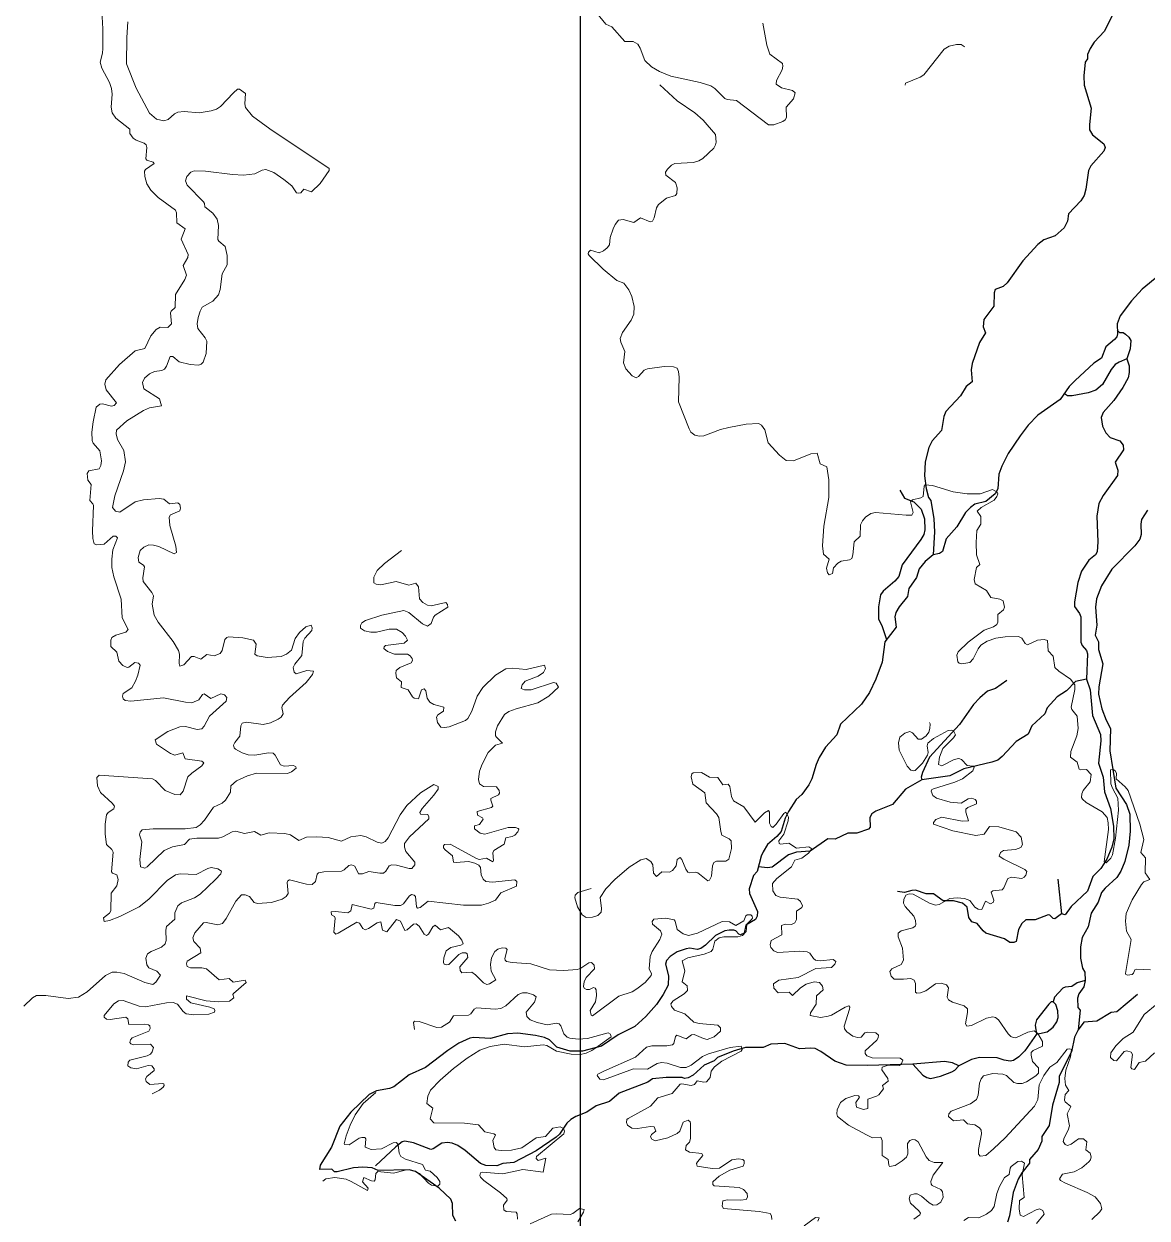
# Model space of a CAD drawing. Header units: feet. Extents: x -72 to 1107026, y -16 to 8357890.
# Drawn here: x 704602 to 734551, y 8241400 to 8273233 of the extents above; entities that cross this region are included whole.
import ezdxf

# ---------------------------------------------------------------- set-up
doc = ezdxf.new("R2010")
doc.units = ezdxf.units.FT
doc.header["$LTSCALE"] = 10
doc.header["$MEASUREMENT"] = 0
doc.layers.get('0').update_dxf_attribs({"linetype": 'CONTINUOUS'})
doc.layers.add('CURVAS_PERU_500_PSAD-18', color=23, linetype='CONTINUOUS', lineweight=5)
doc.layers.add('Hidrografia-IGN-QUEBRADAS', color=151, linetype='CONTINUOUS', lineweight=25)

msp = doc.modelspace()

# ---------------------------------------------------------------- linework, layer by layer
at = {"color": 1}
msp.add_lwpolyline([(842429, 8122447), (719447, 8122447), (719447, 8280092), (842429, 8280092)], close=True, dxfattribs=at)
msp.add_lwpolyline([(842429, 8122447), (719447, 8122447), (719447, 8280092), (842429, 8280092)], close=True, dxfattribs=at)
at = {"layer": 'CURVAS_PERU_500_PSAD-18'}
for points in [[(704602, 8247050), (704833, 8247272), (704941, 8247331), (705190, 8247337), (705784, 8247255), (706055, 8247293), (706290, 8247433), (706777, 8247863), (706953, 8247955), (707077, 8247959), (707272, 8247917), (707823, 8247680), (708041, 8247628), (708120, 8247686), (708249, 8247880), (708143, 8247983), (707937, 8248073), (707882, 8248154), (707851, 8248326), (707894, 8248440), (707998, 8248508), (708273, 8248626), (708365, 8248709), (708393, 8248804), (708383, 8249079), (708401, 8249177), (708628, 8249366), (708626, 8249539), (708708, 8249720), (708803, 8249800), (709152, 8249936), (709298, 8250032), (709714, 8250427), (709849, 8250575), (709869, 8250646), (709770, 8250713), (709599, 8250746), (709503, 8250722), (709194, 8250561), (708770, 8250573), (708648, 8250552), (708421, 8250398), (707931, 8249899), (707675, 8249699), (707163, 8249438), (706882, 8249334), (706739, 8249306), (706729, 8249402), (706883, 8249528), (706922, 8249592), (706929, 8250064), (707082, 8250259), (707114, 8250430), (707082, 8250548), (706967, 8250597), (706937, 8250634), (706982, 8251155), (706951, 8251222), (706807, 8251360), (706768, 8251630), (706771, 8251905), (706807, 8252153), (706850, 8252212), (706997, 8252306), (707014, 8252377), (706956, 8252456), (706643, 8252742), (706564, 8252924), (706551, 8253145), (706605, 8253206), (708027, 8253112), (708114, 8253066), (708371, 8252796), (708623, 8252687), (708770, 8252686), (708848, 8252781), (708976, 8253158), (709081, 8253264), (709343, 8253456), (709400, 8253535), (709343, 8253576), (708899, 8253641), (708840, 8253799), (708628, 8253740), (708512, 8253784), (708141, 8254037), (708102, 8254150), (708436, 8254367), (708760, 8254496), (708909, 8254500), (709223, 8254420), (709344, 8254441), (709410, 8254515), (709552, 8254778), (709999, 8255178), (710016, 8255273), (709952, 8255345), (709857, 8255373), (709588, 8255250), (709409, 8255379), (709366, 8255357), (709263, 8255217), (709084, 8255134), (708910, 8255149), (708323, 8255271), (707455, 8255181), (707305, 8255194), (707251, 8255243), (707233, 8255316), (707248, 8255387), (707477, 8255538), (707577, 8255710), (707643, 8255872), (707704, 8256140), (707654, 8256190), (707556, 8256206), (707400, 8256087), (707352, 8256079), (707239, 8256131), (707136, 8256244), (707083, 8256488), (706920, 8256634), (706919, 8256808), (706951, 8256875), (707058, 8256937), (707320, 8257018), (707379, 8257093), (707224, 8257403), (707196, 8257901), (706999, 8258494), (706948, 8258738), (706943, 8258963), (706971, 8259211), (707101, 8259534), (707053, 8259581), (706979, 8259581), (706746, 8259360), (706548, 8259344), (706480, 8259373), (706442, 8259517), (706434, 8259716), (706454, 8260391), (706443, 8260439), (706361, 8260532), (706398, 8260954), (706310, 8261072), (706286, 8261245), (706338, 8261323), (706607, 8261373), (706655, 8261459), (706670, 8261583), (706631, 8261854), (706449, 8262057), (706420, 8262126), (706417, 8262351), (706446, 8262624), (706531, 8263015), (706623, 8263093), (706696, 8263108), (706935, 8263039), (707007, 8263059), (707073, 8263128), (706797, 8263479), (706763, 8263625), (706783, 8263747), (707148, 8264157), (707566, 8264515), (707827, 8264579), (707986, 8264916), (708132, 8265086), (708238, 8265151), (708436, 8265139), (708536, 8265234), (708507, 8265531), (708525, 8265577), (708638, 8265673), (708644, 8266020), (708895, 8266422), (708942, 8266537), (708851, 8266791), (708971, 8267008), (708980, 8267082), (708799, 8267490), (708900, 8267767), (708683, 8267926), (708674, 8268198), (708641, 8268264), (708180, 8268603), (707991, 8268802), (707884, 8268971), (707825, 8269161), (707819, 8269311), (707846, 8269352), (708076, 8269513), (708047, 8269546), (707881, 8269599), (707852, 8269638), (707878, 8269935), (707862, 8270008), (707806, 8270055), (707594, 8270130), (707514, 8270190), (707423, 8270308), (707426, 8270429), (707054, 8270723), (706953, 8270864), (706929, 8271011), (706954, 8271360), (706942, 8271509), (706882, 8271674), (706684, 8272049), (706632, 8272216), (706698, 8272455), (706708, 8272580), (706707, 8273105), (706678, 8273579)], [(724300, 8273255), (724407, 8272665), (724489, 8272429), (724827, 8272180), (724841, 8272107), (724823, 8272009), (724671, 8271723), (724660, 8271626), (724800, 8271526), (725091, 8271455), (725169, 8271398), (725123, 8271232), (724927, 8271009), (724937, 8270736), (724902, 8270671), (724840, 8270630), (724602, 8270541), (724454, 8270538), (723602, 8271192), (723356, 8271215), (723288, 8271247), (723023, 8271512), (722920, 8271581), (722635, 8271673), (721854, 8271843), (721551, 8271962), (721334, 8272085), (721157, 8272258), (721038, 8272587), (720975, 8272694), (720844, 8272764), (720622, 8272766), (720275, 8273157), (720116, 8273226), (719751, 8273669)], [(707375, 8273291), (707345, 8272867), (707341, 8272168), (707596, 8271517), (707949, 8270857), (708138, 8270695), (708331, 8270651), (708451, 8270680), (708616, 8270833), (708703, 8270880), (708877, 8270894), (709276, 8270866), (709597, 8270911), (709738, 8270963), (709842, 8271032), (710188, 8271392), (710302, 8271489), (710350, 8271491), (710511, 8271377), (710496, 8271105), (710512, 8271007), (710700, 8270775), (711162, 8270434), (712739, 8269374), (712745, 8269326), (712502, 8268979), (712271, 8268752), (712063, 8268823), (711990, 8268729), (711916, 8268721), (711867, 8268728), (711748, 8268917), (711533, 8269088), (711263, 8269269), (711055, 8269352), (710959, 8269330), (710756, 8269232), (710459, 8269199), (710160, 8269216), (709441, 8269310), (709141, 8269317), (709050, 8269278), (708948, 8269169), (708913, 8269052), (708955, 8268936), (709391, 8268489), (709421, 8268449), (709423, 8268354), (709644, 8268191), (709754, 8268025), (709794, 8267856), (709777, 8267483), (709797, 8267438), (709970, 8267300), (710022, 8267056), (710024, 8266806), (709890, 8266570), (709839, 8266149), (709792, 8266007), (709644, 8265839), (709360, 8265686), (709299, 8265578), (709253, 8265409), (709221, 8265237), (709236, 8265114), (709440, 8264864), (709478, 8264772), (709465, 8264449), (709381, 8264215), (709327, 8264163), (709257, 8264138), (709033, 8264151), (708743, 8264225), (708570, 8264368), (708502, 8264364), (708406, 8264108), (708350, 8264026), (708282, 8263995), (708084, 8263967), (707949, 8263907), (707820, 8263789), (707767, 8263677), (707801, 8263509), (708217, 8263237), (708275, 8263048), (707954, 8262996), (707794, 8262925), (707348, 8262650), (707070, 8262401), (707060, 8262303), (707095, 8262157), (707271, 8261857), (707308, 8261560), (707262, 8261315), (707025, 8260657), (706962, 8260340), (707041, 8260246), (707158, 8260214), (707569, 8260492), (707788, 8260544), (708211, 8260585), (708334, 8260568), (708485, 8260441), (708706, 8260469), (708760, 8260419), (708780, 8260321), (708764, 8260250), (708512, 8260146), (708473, 8260086), (708494, 8259862), (708651, 8259309), (708670, 8259139), (708606, 8259109), (708202, 8259306), (708057, 8259342), (707932, 8259343), (707796, 8259284), (707705, 8259199), (707650, 8259009), (707667, 8258887), (707792, 8258806), (707818, 8258764), (707771, 8258469), (707785, 8258371), (708016, 8258078), (708060, 8257989), (708019, 8257769), (708073, 8257475), (708185, 8257281), (708582, 8256766), (708726, 8256532), (708749, 8256436), (708738, 8256186), (708756, 8256114), (708871, 8256146), (709068, 8256368), (709142, 8256369), (709323, 8256301), (709479, 8256424), (709674, 8256391), (709836, 8256451), (709891, 8256533), (709964, 8256824), (710014, 8256878), (710062, 8256891), (710436, 8256864), (710728, 8256802), (710791, 8256699), (710762, 8256428), (710821, 8256385), (711091, 8256340), (711463, 8256371), (711600, 8256431), (711734, 8256543), (711831, 8256850), (711951, 8257009), (712119, 8257159), (712258, 8257201), (712289, 8257134), (712277, 8257062), (712094, 8256857), (712049, 8256769), (712012, 8256398), (711825, 8256165), (711786, 8256074), (711809, 8255952), (711864, 8255906), (712148, 8255995), (712320, 8255979), (712293, 8255889), (712132, 8255681), (711686, 8255280), (711501, 8255077), (711477, 8255009), (711516, 8254840), (711461, 8254757), (711382, 8254696), (711177, 8254604), (710982, 8254560), (710538, 8254618), (710418, 8254590), (710390, 8254522), (710362, 8254249), (710223, 8254074), (710195, 8254005), (710208, 8253932), (710242, 8253897), (710418, 8253802), (710584, 8253748), (710758, 8253742), (711128, 8253806), (711251, 8253789), (711305, 8253738), (711448, 8253478), (711543, 8253451), (711792, 8253467), (711857, 8253433), (711859, 8253390), (711741, 8253297), (711627, 8253249), (710804, 8253258), (710563, 8253191), (710268, 8253057), (710118, 8252926), (710110, 8252755), (709978, 8252544), (709886, 8252459), (709660, 8252357), (709422, 8252006), (709301, 8251880), (709197, 8251812), (708900, 8251776), (708050, 8251775), (707753, 8251747), (707705, 8251690), (707685, 8251619), (707745, 8251430), (707698, 8250957), (707708, 8250760), (707825, 8250729), (707891, 8250763), (708342, 8251195), (708566, 8251300), (708884, 8251358), (709019, 8251504), (709216, 8251529), (709790, 8251530), (709909, 8251566), (710152, 8251695), (710249, 8251717), (710487, 8251648), (710755, 8251706), (710923, 8251607), (711139, 8251668), (711563, 8251650), (711708, 8251615), (711934, 8251463), (712137, 8251552), (712412, 8251566), (712711, 8251542), (713070, 8251444), (713315, 8251564), (713587, 8251600), (713731, 8251563), (714021, 8251417), (714143, 8251395), (714232, 8251440), (714315, 8251532), (714639, 8252152), (714815, 8252394), (715180, 8252735), (715535, 8252962), (715645, 8252905), (715650, 8252838), (715534, 8252675), (715217, 8252321), (715159, 8252213), (715174, 8252168), (715370, 8252160), (715401, 8252093), (715396, 8252044), (714884, 8251567), (714753, 8251387), (714749, 8251288), (714786, 8251169), (715029, 8250886), (715024, 8250813), (714945, 8250718), (714871, 8250718), (714533, 8250809), (714409, 8250820), (714342, 8250792), (714249, 8250644), (714191, 8250598), (714092, 8250591), (713796, 8250638), (713633, 8250580), (713527, 8250579), (713426, 8250779), (713340, 8250820), (713269, 8250800), (713142, 8250681), (713075, 8250648), (712601, 8250627), (712455, 8250599), (712420, 8250565), (712379, 8250371), (712287, 8250289), (712139, 8250301), (711680, 8250420), (711639, 8250394), (711621, 8250348), (711651, 8250051), (711596, 8249969), (711492, 8249902), (711205, 8249815), (710833, 8249784), (710738, 8249813), (710619, 8249970), (710503, 8250014), (710404, 8250014), (710257, 8249846), (709998, 8249389), (709895, 8249249), (709777, 8249216), (709459, 8249282), (709388, 8249271), (709163, 8249003), (709107, 8248867), (709129, 8248771), (709305, 8248595), (709316, 8248475), (708958, 8248251), (708939, 8248181), (708959, 8248109), (709048, 8248071), (709347, 8248070), (709469, 8248042), (709808, 8247752), (710079, 8247783), (710184, 8247685), (710502, 8247742), (710526, 8247679), (710187, 8247384), (710171, 8247364), (710203, 8247273), (710088, 8247182), (709789, 8247166), (709465, 8247187), (708934, 8247325), (708935, 8247232), (709049, 8247138), (709562, 8247026), (709677, 8246982), (709695, 8246935), (709680, 8246891), (709530, 8246840), (709131, 8246822), (708933, 8246848), (708851, 8246903), (708696, 8247099), (708583, 8247145), (708408, 8247137), (707844, 8247028), (707672, 8247050), (707249, 8247201), (707126, 8247188), (707000, 8247108), (706746, 8246801), (706747, 8246754), (706804, 8246706), (706902, 8246697), (707322, 8246755), (707376, 8246712), (707402, 8246559), (707827, 8246569), (707926, 8246554), (707962, 8246524), (707966, 8246450), (707931, 8246386), (707491, 8246209), (707443, 8246153), (707426, 8246081), (707457, 8246043), (707526, 8246017), (707974, 8246039), (708056, 8245951), (708024, 8245831), (707979, 8245771), (707890, 8245727), (707430, 8245614), (707382, 8245559), (707375, 8245461), (707455, 8245405), (707602, 8245381), (707915, 8245465), (708012, 8245459), (708073, 8245381), (708073, 8245332), (707878, 8245178), (707849, 8245110), (707862, 8245038), (707961, 8244965), (708308, 8244990), (708331, 8244983), (708339, 8244934), (708319, 8244890), (708222, 8244810), (708022, 8244709)], [(729679, 8272625), (729674, 8272633), (729590, 8272683), (729465, 8272687), (729272, 8272635), (729143, 8272561), (728599, 8271879), (728495, 8271810), (728104, 8271649), (728103, 8271596)], [(721559, 8271609), (722019, 8271186), (722495, 8270866), (722716, 8270663), (723045, 8270282), (723056, 8270083), (723044, 8270009), (722995, 8269923), (722705, 8269648), (722601, 8269578), (722456, 8269542), (721959, 8269509), (721869, 8269466), (721761, 8269363), (721711, 8269277), (721720, 8269204), (721973, 8269005), (722018, 8268863), (722014, 8268714), (721972, 8268654), (721734, 8268584), (721519, 8268414), (721468, 8268329), (721409, 8268061), (721366, 8267972), (721296, 8267959), (721043, 8268064), (720866, 8267939), (720577, 8268017), (720457, 8268003), (720363, 8267887), (720312, 8267773), (720230, 8267537), (720214, 8267339), (720155, 8267259), (720058, 8267180), (719944, 8267130), (719707, 8267200), (719656, 8267151), (719649, 8267102), (719671, 8267058), (720047, 8266692), (720412, 8266389), (720598, 8266323), (720733, 8266144), (720815, 8265962), (720877, 8265695), (720866, 8265496), (720793, 8265338), (720565, 8265009), (720503, 8264847), (720519, 8264749), (720624, 8264496), (720589, 8264199), (720650, 8264038), (720818, 8263853), (720927, 8263800), (720991, 8263836), (721138, 8264005), (721231, 8264041), (721676, 8264097), (721926, 8264087), (722019, 8264058), (722059, 8263967), (722077, 8263818), (722059, 8263158), (722339, 8262436), (722389, 8262350), (722488, 8262274), (722608, 8262244), (722733, 8262249), (723176, 8262418), (723394, 8262472), (723860, 8262561), (724185, 8262581), (724271, 8262534), (724361, 8262415), (724447, 8262069), (724748, 8261735), (724923, 8261595), (725120, 8261585), (725584, 8261768), (725755, 8261788), (725832, 8261504), (726011, 8261423), (726068, 8261079), (726068, 8260604), (725932, 8259842), (725896, 8259319), (725925, 8259097), (726069, 8258963), (726002, 8258726), (726029, 8258604), (726072, 8258545), (726160, 8258584), (726188, 8258730), (726302, 8258861), (726390, 8258908), (726611, 8258945), (726673, 8258985), (726707, 8259078), (726742, 8259425), (726903, 8259579), (726912, 8259876), (726962, 8259990), (727040, 8260087), (727185, 8260183), (727306, 8260211), (728127, 8260136), (728275, 8260141), (728309, 8260204), (728245, 8260494), (728296, 8260546), (728514, 8260598), (728576, 8260639), (728605, 8260909), (728634, 8260948), (728832, 8260930), (729379, 8260755), (729751, 8260704), (730100, 8260702), (730425, 8260823), (730554, 8260753), (730570, 8260706), (730547, 8260635), (730471, 8260537), (730124, 8260340), (730016, 8260241), (730114, 8260098), (730115, 8259899), (730014, 8259729), (729989, 8259405), (730001, 8259081), (730089, 8258823), (729997, 8258743), (729935, 8258424), (729965, 8258305), (730265, 8258130), (730383, 8257941), (730626, 8257897), (730716, 8257857), (730745, 8257688), (730720, 8257618), (730572, 8257486), (730574, 8257287), (730541, 8257222), (730458, 8257165), (730202, 8257071), (729782, 8256756), (729513, 8256495), (729480, 8256403), (729507, 8256231), (729539, 8256194), (729609, 8256171), (729610, 8256171)], [(714667, 8259192), (714220, 8258850), (714021, 8258660), (713933, 8258482), (713929, 8258335), (713993, 8258297), (714116, 8258281), (714530, 8258369), (714864, 8258269), (715049, 8258323), (715126, 8258229), (715154, 8257906), (715235, 8257813), (715364, 8257738), (715462, 8257718), (715849, 8257806), (715900, 8257753), (715908, 8257681), (715568, 8257475), (715523, 8257416), (715463, 8257252), (715364, 8257178), (715233, 8257242), (714869, 8257546), (714729, 8257592), (714142, 8257468), (713713, 8257332), (713610, 8257267), (713579, 8257199), (713578, 8257125), (713681, 8257057), (713851, 8257018), (714001, 8257022), (714343, 8257096), (714541, 8257098), (714689, 8257008), (714773, 8256915), (714831, 8256807), (714741, 8256725), (714247, 8256662), (714211, 8256629), (714200, 8256580), (714297, 8256505), (714484, 8256435), (714832, 8256429), (714897, 8256392), (714957, 8256313), (714965, 8256264), (714926, 8256202), (714627, 8256077), (714532, 8255999), (714518, 8255926), (714540, 8255803), (714669, 8255693), (714662, 8255545), (714847, 8255479), (714967, 8255291), (715008, 8255263), (715128, 8255245), (715207, 8255477), (715275, 8255507), (715316, 8255452), (715351, 8255255), (715424, 8255155), (715531, 8255092), (715795, 8255015), (715786, 8254911), (715639, 8254817), (715600, 8254757), (715633, 8254611), (715719, 8254490), (715816, 8254473), (715939, 8254494), (716381, 8254667), (716439, 8254713), (716545, 8254910), (716691, 8255309), (716838, 8255540), (717173, 8255875), (717451, 8256042), (717624, 8256058), (717996, 8256024), (718480, 8256142), (718514, 8256053), (718456, 8255945), (718315, 8255844), (717966, 8255710), (717886, 8255615), (717862, 8255521), (717951, 8255482), (718126, 8255484), (718720, 8255674), (718791, 8255657), (718853, 8255552), (718600, 8255314), (718302, 8255131), (717724, 8254974), (717536, 8254907), (717416, 8254820), (717232, 8254523), (717175, 8254358), (717176, 8254259), (717201, 8254216), (717361, 8254064), (717173, 8254008), (716981, 8253813), (716819, 8253503), (716754, 8253314), (716724, 8253092), (716754, 8252972), (716856, 8252904), (717203, 8252900), (717273, 8252801), (717280, 8252727), (717256, 8252684), (717055, 8252589), (717048, 8252541), (717107, 8252379), (717074, 8252342), (716691, 8252234), (716694, 8252141), (716826, 8252072), (716850, 8252031), (716751, 8251888), (716619, 8251852), (716613, 8251779), (716769, 8251657), (716890, 8251633), (717513, 8251811), (717712, 8251809), (717783, 8251786), (717798, 8251766), (717771, 8251698), (717688, 8251604), (717623, 8251568), (717452, 8251534), (717410, 8251371), (717134, 8251203), (717105, 8251135), (717124, 8250936), (717105, 8250894), (716934, 8250994), (716739, 8250962), (716667, 8250982), (715967, 8251367), (715820, 8251362), (715791, 8251322), (715787, 8251273), (715837, 8251217), (716028, 8251057), (716059, 8250889), (716132, 8250876), (716454, 8250908), (716622, 8250863), (716732, 8250804), (716779, 8250747), (716793, 8250549), (716850, 8250438), (716920, 8250369), (717094, 8250355), (717690, 8250413), (717744, 8250369), (717734, 8250250), (717323, 8250071), (717178, 8249874), (716994, 8249794), (716801, 8249742), (716327, 8249743), (715383, 8249848), (715168, 8249683), (715098, 8249662), (715070, 8249701), (715041, 8249974), (715007, 8250008), (714934, 8250023), (714873, 8249982), (714726, 8249780), (714641, 8249732), (714491, 8249731), (713999, 8249811), (713962, 8249782), (713932, 8249662), (713863, 8249638), (713356, 8249757), (713317, 8249594), (713236, 8249538), (712914, 8249573), (712795, 8249560), (712801, 8249488), (712888, 8249439), (712906, 8249395), (712868, 8249023), (712917, 8248970), (712986, 8248998), (713479, 8249290), (713547, 8249266), (713638, 8249117), (713701, 8249085), (713794, 8249121), (714023, 8249272), (714118, 8249295), (714164, 8249078), (714276, 8249035), (714535, 8249363), (714647, 8249319), (714756, 8249070), (714825, 8249087), (714994, 8249235), (715065, 8249248), (715138, 8249181), (715274, 8248971), (715334, 8248929), (715394, 8248969), (715509, 8249161), (715564, 8249211), (715710, 8249083), (715922, 8249147), (716190, 8248926), (716281, 8248807), (716312, 8248714), (716254, 8248672), (715986, 8248611), (715864, 8248525), (715796, 8248339), (715792, 8248215), (715812, 8248171), (715883, 8248149), (715931, 8248161), (716195, 8248425), (716286, 8248467), (716385, 8248472), (716424, 8248443), (716436, 8248346), (716230, 8248098), (716235, 8247999), (716275, 8247938), (716544, 8247959), (716646, 8247888), (716854, 8247672), (716942, 8247628), (717014, 8247646), (717183, 8247754), (717058, 8247986), (717047, 8248161), (717068, 8248334), (717159, 8248510), (717239, 8248568), (717357, 8248608), (717456, 8248599), (717485, 8248562), (717426, 8248320), (717432, 8248271), (717473, 8248243), (717618, 8248210), (718117, 8248181), (718615, 8248019), (718989, 8247996), (719362, 8248031), (719456, 8248065), (719666, 8248200), (719738, 8248216), (719803, 8248143), (719814, 8248046), (719593, 8247810), (719542, 8247696), (719521, 8247574), (719540, 8247529), (719607, 8247496), (719680, 8247496), (719792, 8247551), (719834, 8247529), (719857, 8247484), (719870, 8247335), (719841, 8247163), (719701, 8246932), (719726, 8246811), (719766, 8246790), (720465, 8247313), (720819, 8247434), (720948, 8247510), (721163, 8247681), (721331, 8247866), (721336, 8247913), (721274, 8248047), (721300, 8248370), (721357, 8248508), (721559, 8248824), (721608, 8248965), (721573, 8249055), (721364, 8249231), (721355, 8249304), (721395, 8249364), (721718, 8249392), (721938, 8249351), (721967, 8249312), (722024, 8249097), (722184, 8248978), (722325, 8248931), (722566, 8248993), (723219, 8249306), (723417, 8249297), (723585, 8249199), (723802, 8249321), (723848, 8249455), (723884, 8249487), (723983, 8249483), (724017, 8249448), (724028, 8249399), (724006, 8249356), (723878, 8249238), (723877, 8249220)], [(729610, 8256171), (729828, 8256212), (729910, 8256304), (730042, 8256574), (730117, 8256673), (730284, 8256782), (730521, 8256860), (730769, 8256895), (731118, 8256905), (731207, 8256863), (731302, 8256716), (731364, 8256680), (731631, 8256809), (731805, 8256826), (731896, 8256792), (731914, 8256522), (732045, 8256375), (732089, 8256080), (732195, 8255975), (732508, 8255770), (732625, 8255611), (732622, 8255486), (732523, 8255023), (732545, 8254953), (732681, 8254776), (732712, 8254454), (732674, 8254258), (732519, 8253836), (732504, 8253688), (732681, 8253554), (732738, 8253365), (732782, 8253345), (732931, 8253354), (733061, 8253223), (733036, 8253025), (732841, 8252801), (732807, 8252707), (732804, 8252608), (732826, 8252563), (732921, 8252482), (733354, 8252233), (733481, 8252082), (733514, 8251936), (733517, 8251761), (733401, 8250895), (733463, 8250868), (733581, 8250997), (733624, 8251087), (733710, 8251528), (733791, 8252274), (733773, 8252597), (733624, 8252856), (733584, 8252974), (733572, 8253347), (733638, 8253370), (733697, 8253324), (733731, 8253258), (733728, 8253112), (733969, 8252896), (734045, 8252797), (734359, 8251901), (734459, 8251488), (734385, 8251148), (734511, 8251003), (734501, 8250605), (734623, 8250428), (734460, 8250366), (734397, 8250289), (734150, 8249884), (733996, 8249516), (733974, 8249317), (734000, 8249044), (734121, 8248829), (733977, 8247918), (733983, 8247893), (734028, 8247877), (734151, 8247897), (734187, 8247928), (734221, 8248022), (734268, 8248036), (734645, 8248022)], [(728058, 8247771), (727810, 8247765), (727723, 8247853), (727689, 8247971), (727747, 8248046), (727995, 8248164), (728052, 8248272), (728031, 8248595), (727912, 8248897), (727914, 8248995), (727992, 8249054), (728305, 8249141), (728366, 8249184), (728383, 8249230), (728373, 8249329), (728328, 8249445), (728099, 8249710), (728053, 8249797), (728060, 8249896), (728120, 8250005), (728210, 8250044), (728309, 8250038), (728745, 8249795), (728910, 8249740), (729007, 8249761), (729287, 8249923), (729486, 8249937), (729684, 8249915), (729826, 8249869), (729958, 8249688), (730044, 8249638), (730140, 8249622), (730243, 8249844), (730372, 8249779), (730459, 8249825), (730462, 8249873), (730390, 8250085), (730438, 8250127), (730684, 8250148), (730731, 8250206), (730839, 8250456), (730933, 8250485), (731206, 8250454), (731272, 8250486), (731320, 8250544), (731343, 8250638), (731289, 8250688), (730729, 8250965), (730608, 8251052), (730640, 8251142), (730717, 8251203), (731040, 8251223), (731180, 8251275), (731230, 8251357), (731188, 8251551), (731055, 8251695), (730600, 8251829), (730352, 8251835), (730204, 8251636), (729985, 8251600), (729373, 8251723), (728853, 8251900), (728853, 8251946), (728917, 8252023), (729078, 8252085), (729616, 8251978), (729786, 8251988), (729718, 8252224), (729718, 8252298), (729774, 8252347), (730002, 8252446), (729997, 8252516), (729969, 8252558), (729880, 8252595), (729781, 8252580), (729595, 8252458), (729298, 8252486), (728939, 8252594), (728836, 8252663), (728790, 8252777), (728809, 8252821), (728853, 8252844), (729427, 8253018), (729632, 8253109), (729906, 8253324), (729936, 8253418), (729901, 8253450), (729752, 8253465), (729597, 8253625), (729526, 8253648), (729404, 8253627), (729074, 8253452), (728987, 8253492), (729012, 8253687), (729108, 8253917), (729387, 8254202), (729441, 8254285), (729384, 8254392), (729337, 8254408), (729249, 8254400), (728854, 8254185), (728702, 8254057), (728684, 8253986), (728709, 8253813), (728697, 8253739), (728561, 8253530), (728370, 8253333), (728322, 8253319), (728250, 8253337), (728153, 8253449), (727943, 8253874), (727921, 8254072), (727955, 8254217), (728087, 8254329), (728228, 8254367), (728294, 8254332), (728443, 8254165), (728539, 8254167), (728658, 8254257), (728733, 8254357), (728761, 8254452), (728762, 8254577), (728745, 8254611)], [(724952, 8252158), (724919, 8252221), (724862, 8252183), (724657, 8251899), (724568, 8251812), (724526, 8251836), (724480, 8251924), (724480, 8252223), (724455, 8252262), (724350, 8252199), (724103, 8251950), (723799, 8252364), (723519, 8252523), (723470, 8252637), (723426, 8252908), (723384, 8252969), (723242, 8252946), (723102, 8253146), (722880, 8253149), (722667, 8253277), (722445, 8253271), (722409, 8253238), (722394, 8253164), (722437, 8252971), (722755, 8252736), (722790, 8252469), (723066, 8252180), (723132, 8252075), (723181, 8251705), (723214, 8251611), (723409, 8251506), (723461, 8251453), (723471, 8251255), (723397, 8250967), (723314, 8250914), (723065, 8250916), (723000, 8250882), (722966, 8250789), (722938, 8250516), (722881, 8250406), (722838, 8250386), (722570, 8250607), (722497, 8250620), (722348, 8250601), (722303, 8250618), (722247, 8250701), (722149, 8250957), (722100, 8251009), (722019, 8250958), (721993, 8250786), (721899, 8250669), (721813, 8250620), (721615, 8250631), (721468, 8250505), (721387, 8250596), (721371, 8250820), (721322, 8250905), (721198, 8250986), (721054, 8250950), (720737, 8250752), (720358, 8250426), (720115, 8250174), (719963, 8249947), (720005, 8249652), (719996, 8249554), (719908, 8249468), (719766, 8249421), (719592, 8249413), (719490, 8249483), (719363, 8249697), (719293, 8249935), (719301, 8250009), (719372, 8250077), (719730, 8250185)], [(728332, 8241369), (728492, 8241489), (728505, 8241535), (728464, 8241597), (728241, 8241796), (728204, 8241914), (728230, 8242008), (728346, 8242048), (728421, 8242045), (728532, 8241989), (728740, 8241809), (728847, 8241747), (728945, 8241754), (729048, 8241824), (729111, 8241956), (729097, 8242103), (729047, 8242158), (728822, 8242266), (728793, 8242306), (728784, 8242380), (728847, 8242542), (729101, 8242882), (728873, 8242881), (728736, 8242939), (728657, 8243035), (728447, 8243432), (728365, 8243488), (728292, 8243499), (728226, 8243465), (728165, 8243387), (728171, 8243114), (728132, 8243024), (728021, 8242923), (727829, 8242806), (727686, 8242773), (727660, 8242812), (727650, 8242961), (727489, 8243069), (727488, 8243467), (727453, 8243558), (727230, 8243543), (727072, 8243617), (726587, 8243876), (726298, 8244112), (726274, 8244183), (726282, 8244282), (726375, 8244485), (726517, 8244585), (726753, 8244666), (726851, 8244660), (726884, 8244627), (726788, 8244482), (726802, 8244361), (726989, 8244299), (727108, 8244322), (727105, 8244567), (727338, 8244646), (727400, 8244688), (727521, 8244846), (727491, 8244937), (727650, 8245053), (727633, 8245124), (727477, 8245350), (727485, 8245419), (727646, 8245481), (727945, 8245472), (728003, 8245518), (728041, 8245609), (727965, 8245664), (727216, 8245674), (727078, 8245726), (727036, 8245787), (727029, 8245860), (727347, 8246140), (727383, 8246204), (727389, 8246279), (727318, 8246342), (727094, 8246355), (727023, 8246335), (726923, 8246224), (726825, 8246215), (726705, 8246249), (726542, 8246365), (726484, 8246445), (726474, 8246519), (726615, 8246971), (726622, 8247020), (726596, 8247058), (726503, 8247026), (726138, 8246808), (726043, 8246779), (725845, 8246747), (725568, 8246804), (725575, 8246874), (725727, 8247103), (725732, 8247325), (725917, 8247489), (725899, 8247584), (725817, 8247677), (725673, 8247701), (725460, 8247633), (725313, 8247537), (725096, 8247331), (725009, 8247426), (724713, 8247402), (724595, 8247526), (724589, 8247647), (724731, 8247743), (725250, 8247811), (725715, 8248052), (726136, 8248080), (726223, 8248168), (726253, 8248236), (726182, 8248297), (725834, 8248261), (725711, 8248274), (725653, 8248320), (725554, 8248464), (725489, 8248500), (725290, 8248512), (724692, 8248483), (724601, 8248523), (724516, 8248613), (724496, 8248685), (724523, 8248804), (724808, 8248953), (724806, 8249198), (724896, 8249232), (725070, 8249229), (725159, 8249272), (725201, 8249360), (725201, 8249583), (725344, 8249680), (725361, 8249724), (725311, 8249837), (725235, 8249901), (724765, 8249957), (724649, 8250000), (724570, 8250124), (724563, 8250322), (724675, 8250455), (725067, 8250763), (725155, 8250942), (725343, 8250991), (725521, 8251129), (725611, 8251243), (725529, 8251292), (725206, 8251264), (725000, 8251397), (724778, 8251365), (724737, 8251388), (724727, 8251460), (724865, 8251636), (724984, 8251991), (724988, 8252090), (724952, 8252158)], [(723877, 8249220), (723863, 8249041), (723759, 8248935), (723640, 8248901), (723265, 8248896), (723143, 8248874), (723025, 8248785), (722973, 8248567), (722928, 8248509), (722742, 8248437), (722304, 8248337), (722153, 8248254), (722224, 8247992), (722156, 8247702), (722285, 8247593), (722293, 8247471), (722208, 8247382), (721914, 8247192), (721853, 8247114), (721871, 8247042), (721948, 8246945), (722229, 8246845), (722464, 8246624), (722609, 8246587), (723106, 8246544), (723173, 8246475), (723177, 8246379), (723005, 8246234), (722820, 8246164), (722723, 8246183), (722473, 8246295), (722401, 8246282), (722264, 8246175), (722014, 8246277), (721979, 8246244), (721933, 8246050), (721896, 8246019), (721749, 8245993), (721349, 8245993), (721204, 8245956), (720911, 8245687), (720062, 8245321), (719907, 8245240), (719883, 8245201), (719956, 8245102), (720054, 8245089), (720853, 8245375), (721226, 8245367), (721487, 8245518), (721607, 8245551), (721755, 8245531), (722112, 8245416), (722261, 8245417), (722396, 8245479), (722695, 8245706), (722854, 8245778), (723430, 8245944), (723725, 8245985), (723752, 8245892), (723724, 8245852), (723214, 8245587), (723016, 8245436), (722927, 8245317), (722900, 8245145), (722801, 8245035), (722729, 8245022), (722558, 8245060), (722485, 8244964), (722390, 8244938), (722145, 8244978), (722097, 8244966), (721884, 8244724), (721505, 8244605), (721306, 8244383), (720715, 8244059), (720680, 8244024), (720672, 8243950), (720695, 8243879), (720815, 8243793), (720964, 8243791), (721310, 8243843), (721408, 8243832), (721451, 8243718), (721332, 8243632), (721308, 8243564), (721342, 8243500), (721431, 8243458), (721771, 8243541), (722022, 8243652), (722093, 8243720), (722182, 8243953), (722313, 8244014), (722368, 8243967), (722375, 8243918), (722374, 8243518), (722353, 8243422), (722262, 8243338), (722246, 8243216), (722352, 8243159), (722674, 8243120), (722706, 8243065), (722560, 8242897), (722539, 8242852), (722558, 8242782), (722951, 8242718), (723150, 8242733), (723479, 8242954), (723652, 8242979), (723774, 8242964), (723806, 8242925), (723810, 8242851), (723779, 8242785), (723423, 8242676), (723141, 8242514), (722969, 8242371), (722972, 8242297), (723003, 8242259), (723674, 8242213), (723786, 8242159), (723890, 8242052), (723897, 8241954), (723856, 8241894), (723708, 8241877), (723358, 8241888), (723237, 8241862), (723218, 8241717), (723260, 8241657), (724206, 8241577), (724500, 8241525), (724535, 8241460), (724542, 8241361)], [(733073, 8241360), (733294, 8241563), (733341, 8241650), (733310, 8241793), (733169, 8241967), (732949, 8242085), (732374, 8242330), (732244, 8242404), (732216, 8242443), (732290, 8242569), (732606, 8242636), (732806, 8242736), (732996, 8242898), (733042, 8242957), (733055, 8243031), (733036, 8243129), (732916, 8243216), (732940, 8243433), (732850, 8243515), (732725, 8243517), (732525, 8243368), (732432, 8243331), (732366, 8243364), (732313, 8243446), (732336, 8243543), (732444, 8243740), (732479, 8243859), (732420, 8244177), (732519, 8244374), (732369, 8244498), (732351, 8244544), (732365, 8244693), (732463, 8244798), (732372, 8244946), (732359, 8245120), (732387, 8245343), (732508, 8245698), (732535, 8245890), (732490, 8245910), (732417, 8245900), (732144, 8245544), (731956, 8245424), (731793, 8245203), (731672, 8244956), (731637, 8244559), (731547, 8244382), (730763, 8243541), (730459, 8243245), (730250, 8243066), (730103, 8243052), (730053, 8243101), (730055, 8243225), (730132, 8243643), (730126, 8243742), (730085, 8243804), (729961, 8243888), (729764, 8243914), (729658, 8244015), (729388, 8243993), (729256, 8244104), (729260, 8244176), (729327, 8244249), (729839, 8244448), (730001, 8244563), (730047, 8244678), (730084, 8245000), (730130, 8245116), (730191, 8245195), (730433, 8245253), (730706, 8245239), (730797, 8245198), (730998, 8245012), (731093, 8244985), (731218, 8244989), (731335, 8245033), (731587, 8245193), (731657, 8245264), (731651, 8245408), (731495, 8245570), (731458, 8245740), (731463, 8245814), (731516, 8245866), (731762, 8245984), (731758, 8246105), (731640, 8246324), (731540, 8246394), (731372, 8246353), (731054, 8246209), (730980, 8246210), (730913, 8246243), (730842, 8246313), (730588, 8246684), (730511, 8246747), (730439, 8246767), (730269, 8246731), (729864, 8246536), (729742, 8246519), (729711, 8246581), (729765, 8246876), (729758, 8246975), (729669, 8247059), (729360, 8247158), (729252, 8247220), (729223, 8247287), (729252, 8247534), (729201, 8247617), (729059, 8247660), (728910, 8247648), (728647, 8247460), (728509, 8247403), (728410, 8247392), (728376, 8247426), (728373, 8247650), (728336, 8247741), (728251, 8247786), (728058, 8247771)], [(715016, 8246424), (714986, 8246615), (715015, 8246651), (715138, 8246639), (715613, 8246484), (715736, 8246490), (715946, 8246623), (716056, 8246790), (716454, 8246810), (716517, 8246849), (716607, 8246968), (716672, 8247003), (717169, 8246970), (717318, 8246987), (717448, 8247059), (717779, 8247363), (717895, 8247406), (718020, 8247402), (718188, 8247355), (718265, 8247299), (718214, 8247159), (717993, 8246891), (718012, 8246770), (718098, 8246682), (718284, 8246610), (718553, 8246556), (718799, 8246593), (718873, 8246582), (718919, 8246524), (719001, 8246316), (719088, 8246226), (719155, 8246195), (719379, 8246172), (719628, 8246189), (720183, 8246336), (720244, 8246302), (720257, 8246230), (719850, 8245940)], [(734818, 8247112), (734471, 8246826), (734181, 8246360), (733910, 8246185), (733715, 8245991), (733586, 8245808), (733577, 8245685), (733665, 8245603), (733738, 8245591), (733937, 8245843), (734009, 8245859), (734128, 8245826), (734161, 8245762), (734120, 8245415), (734145, 8245377), (734216, 8245364), (734342, 8245549), (734511, 8245584), (734750, 8245803)], [(719850, 8245940), (719749, 8245869), (719591, 8245796), (719444, 8245765), (719195, 8245772), (718803, 8245852), (718543, 8245999), (718447, 8246021), (717951, 8245963), (717408, 8246037), (717038, 8245974), (716756, 8245873), (716417, 8245661), (716058, 8245391), (715700, 8245079), (715440, 8244809), (715372, 8244649), (715349, 8244451), (715502, 8244331), (715435, 8244043), (715529, 8243942), (716353, 8243928), (716725, 8243882), (716888, 8243696), (717132, 8243649), (717174, 8243623), (717104, 8243471), (717141, 8243279), (717183, 8243219), (717332, 8243200), (717606, 8243213), (717875, 8243272), (718265, 8243539), (718508, 8243578), (718707, 8243799), (718902, 8243831), (718986, 8243784), (719017, 8243716), (718998, 8243648), (718270, 8243039), (718264, 8242992), (718311, 8242939), (718523, 8242999), (718451, 8242622), (717907, 8242695), (717371, 8242577), (716824, 8242621), (716780, 8242603), (716757, 8242532), (716775, 8242487), (716867, 8242402), (717309, 8242075), (717475, 8241923), (717490, 8241879), (717387, 8241741), (717397, 8241618), (717458, 8241579), (717730, 8241558), (717753, 8241516), (717761, 8241368)], [(713664, 8242483), (713868, 8242389), (713942, 8242381), (713970, 8242419), (713987, 8242593), (714037, 8242642), (714457, 8242596), (714771, 8242678), (714870, 8242683), (715016, 8242652), (715151, 8242587), (715388, 8242331), (715471, 8242275), (715642, 8242254), (715690, 8242306), (715692, 8242380), (715619, 8242481), (715433, 8242647), (715314, 8242678), (715232, 8242831), (714780, 8242969), (714650, 8243043), (714610, 8243133), (714579, 8243356), (714541, 8243418), (714444, 8243410), (714134, 8243249), (713861, 8243228), (713701, 8243287), (713722, 8243509), (713692, 8243546), (713617, 8243548), (713545, 8243527), (713275, 8243349), (713153, 8243358), (713142, 8243380), (713199, 8243597), (713305, 8243878), (713431, 8244150), (713645, 8244457), (713985, 8244750), (713989, 8244752)], [(731603, 8241255), (731803, 8241509), (731770, 8241600), (731684, 8241644), (731588, 8241621), (731257, 8241446), (731168, 8241478), (731135, 8241650), (731147, 8241873), (731270, 8241952), (731218, 8242549), (731281, 8242863), (731199, 8242915), (731100, 8242911), (730922, 8242778), (730896, 8242735), (730869, 8242564), (730747, 8242479), (730615, 8242238), (730540, 8242053), (730473, 8241710), (730403, 8241607), (730264, 8241502), (730060, 8241406), (729788, 8241414), (729665, 8241334)], [(712570, 8242382), (712650, 8242448), (712897, 8242479), (713193, 8242436), (713332, 8242380), (713765, 8242135), (713782, 8242202), (713628, 8242363), (713664, 8242483)], [(718105, 8241248), (718674, 8241505), (718797, 8241518), (719171, 8241495), (719241, 8241519), (719419, 8241654), (719538, 8241631), (719521, 8241560), (719376, 8241299)], [(725403, 8241193), (725707, 8241413), (725802, 8241403), (725771, 8241316)]]:
    msp.add_lwpolyline(points, dxfattribs=at)
at = {"layer": 'Hidrografia-IGN-QUEBRADAS'}
msp.add_line((732173, 8250432), (732268, 8249512), dxfattribs=at)
for points in [[(733939, 8274101), (733410, 8273037), (733143, 8272743), (733034, 8272577), (732962, 8272420), (732962, 8272297), (732903, 8272215), (732862, 8271844), (732871, 8271598), (733062, 8270984), (733013, 8270550), (733018, 8270409), (733095, 8270271), (733398, 8270033), (733430, 8269940), (733398, 8269844), (733052, 8269448), (732984, 8269321), (732917, 8268823), (732873, 8268659), (732779, 8268519), (732454, 8268171), (732431, 8267973), (732335, 8267800), (732096, 8267585), (731793, 8267478), (731638, 8267355), (731237, 8266916), (730821, 8266330), (730708, 8266234), (730497, 8266151), (730473, 8266065), (730465, 8265708), (730196, 8265355), (730176, 8265156), (730238, 8264996), (730080, 8264744), (729887, 8264179), (729856, 8264011), (729888, 8263691), (729730, 8263568), (729573, 8263316), (729180, 8262902), (729126, 8262768), (729067, 8262397), (728821, 8262119), (728726, 8261945), (728634, 8261559), (728613, 8261188), (728659, 8260845), (728723, 8260606), (728781, 8260525), (728862, 8260036), (728878, 8259691), (728847, 8259078)], [(734864, 8266526), (734422, 8266160), (734132, 8265849), (733834, 8265448), (733749, 8265241), (733757, 8264967), (733740, 8264894), (733679, 8264816), (733451, 8264622), (733335, 8264322), (733126, 8264186), (732629, 8263729), (732475, 8263565), (732233, 8263217), (731639, 8262804), (731380, 8262533), (731166, 8262256), (730849, 8261777), (730677, 8261444), (730597, 8261234), (730568, 8260836), (730499, 8260705), (730247, 8260502), (729957, 8260430), (729838, 8260340), (729712, 8260205), (729474, 8259823), (729194, 8259504), (729094, 8259173), (729015, 8259112), (728847, 8259078), (728636, 8258901), (728477, 8258709), (728401, 8258472), (728200, 8258186), (728163, 8257966), (727941, 8257696), (727854, 8257545), (727827, 8257423), (727855, 8257152), (727553, 8256760), (727482, 8256216), (727319, 8255770), (727148, 8255409), (726937, 8255100), (726378, 8254565), (726277, 8254285), (725977, 8253950), (725803, 8253676), (725724, 8253492), (725611, 8253109), (725535, 8252952), (725343, 8252689), (725196, 8252554), (724992, 8252240), (724904, 8252061), (724789, 8251705), (724676, 8251572), (724427, 8251358), (724315, 8251163), (724262, 8251050), (724155, 8250639), (724052, 8250534), (723942, 8250176), (723953, 8250053), (724159, 8249572), (724154, 8249448), (724111, 8249359), (723855, 8249208), (723803, 8248994), (723713, 8248955), (723665, 8248965), (723582, 8249057), (723534, 8249072), (723410, 8249078), (723288, 8249053), (723041, 8248935), (722773, 8248673), (722652, 8248585), (722555, 8248564), (722357, 8248592), (722258, 8248580), (722024, 8248494), (721833, 8248377), (721736, 8248263), (721708, 8248168), (721793, 8247856), (721776, 8247608), (721650, 8247364), (721466, 8247096), (721189, 8246775), (720888, 8246511), (720445, 8246282), (720000, 8245980), (719493, 8245846), (719169, 8245852), (718810, 8245955), (718618, 8246150), (718484, 8246215), (718240, 8246270), (717769, 8246330), (717495, 8246316), (717040, 8246184), (716591, 8246210), (716493, 8246197), (716198, 8246062), (715907, 8245868), (715312, 8245412), (714878, 8245221), (714462, 8244903), (714346, 8244856), (714002, 8244796), (713804, 8244693), (713322, 8244220), (713023, 8243852), (712807, 8243294), (712500, 8242808), (712481, 8242696)], [(733754, 8265069), (733812, 8265010), (733910, 8265008), (733971, 8264966), (734065, 8264878), (734113, 8264797), (734102, 8264572), (734011, 8264307)], [(734011, 8264307), (733801, 8264220), (733700, 8264153), (733595, 8264017), (733361, 8263624), (733184, 8263470), (732977, 8263396), (732552, 8263315), (732428, 8263320), (732344, 8263375)], [(734011, 8264307), (734075, 8264119), (734076, 8263943), (734043, 8263799), (733901, 8263540), (733660, 8263191), (733381, 8262871), (733329, 8262740), (733363, 8262514), (733450, 8262336), (733569, 8262210), (733823, 8262122), (733912, 8262001), (733922, 8261876), (733697, 8261550), (733766, 8261341), (733757, 8261193), (733375, 8260661), (733264, 8260445), (733213, 8260111), (733238, 8259427), (733219, 8259162), (733171, 8259083), (732992, 8258934), (732797, 8258644), (732704, 8258339), (732611, 8257824), (732617, 8257701), (732748, 8257516), (732779, 8257426), (732782, 8256756), (732821, 8256665), (732932, 8256532), (732959, 8256437), (732934, 8255766)], [(727957, 8260807), (728078, 8260590), (728332, 8260494), (728528, 8260299), (728611, 8260043), (728624, 8259742), (728594, 8259626), (728519, 8259493), (728023, 8258811), (727933, 8258501), (727820, 8258374), (727516, 8258113), (727444, 8258014), (727392, 8257694), (727387, 8257373), (727486, 8257173), (727603, 8256825)], [(734561, 8260273), (734404, 8260019), (734382, 8259896), (734388, 8259622), (734358, 8259501), (734222, 8259323), (733607, 8258702), (733335, 8258254), (733204, 8257903), (733175, 8257681), (733207, 8257207), (733169, 8256936), (733255, 8256757), (733252, 8256558), (733368, 8256177), (733260, 8255563), (733252, 8255363), (733345, 8254975), (733457, 8254670), (733574, 8254452), (733556, 8253853), (733719, 8252864), (734004, 8252423), (734092, 8252164), (734099, 8251715), (734063, 8251342), (733955, 8250905), (733853, 8250650), (733745, 8250483), (733431, 8250196), (733337, 8250080), (733249, 8249820), (733059, 8249527), (732979, 8249162), (732821, 8248879), (732777, 8248633), (732772, 8248333), (732824, 8248064), (732886, 8247958), (732895, 8247733), (732865, 8247561), (732730, 8247382), (732693, 8247264), (732701, 8247014), (732762, 8246941), (732715, 8246419), (732612, 8246221), (732533, 8245830), (732203, 8245185), (732202, 8245011), (732027, 8244411), (731937, 8243870), (731746, 8243578), (731744, 8243454), (731642, 8243226), (731416, 8242961), (731411, 8242863), (731209, 8242609), (731108, 8242437), (730977, 8242079), (730880, 8241462), (730830, 8241295)], [(730810, 8255731), (730507, 8255517), (730298, 8255442), (730088, 8255268), (729917, 8255088), (729547, 8254561), (728747, 8253683), (728563, 8253275), (728528, 8253157), (728544, 8253078)], [(732934, 8255766), (732645, 8255700), (732401, 8255453), (732149, 8255299), (731887, 8255001), (731821, 8254841), (731474, 8254524), (731375, 8254298), (731056, 8254106), (730688, 8253704), (730574, 8253608), (730411, 8253550), (729664, 8253379), (729288, 8253190), (728544, 8253078)], [(732934, 8255766), (733028, 8255484), (733097, 8254795), (733311, 8254293), (733317, 8254124), (733252, 8253529), (733380, 8253154), (733415, 8252760), (733578, 8252319), (733653, 8251851), (733660, 8251507), (733608, 8251291), (733473, 8250968), (733313, 8250717), (733100, 8250509), (732963, 8250112), (732527, 8249707), (732369, 8249484), (732268, 8249512)], [(728544, 8253078), (728112, 8252836), (727760, 8252421), (727321, 8252249), (727214, 8252180), (727158, 8252076), (727166, 8251825), (727119, 8251768), (726815, 8251663), (726567, 8251664), (726234, 8251501), (726035, 8251507), (725570, 8251181), (725199, 8251153), (724988, 8251081), (724557, 8250752), (724433, 8250740), (724187, 8250762)], [(732268, 8249512), (732091, 8249378), (732042, 8249387), (731956, 8249477), (731909, 8249488), (731563, 8249350), (731316, 8249351), (731212, 8249250), (731125, 8249092), (731062, 8248777), (730999, 8248746), (730889, 8248745), (730748, 8248843), (730251, 8248995), (730176, 8249054), (730021, 8249252), (729881, 8249294), (729795, 8249416), (729756, 8249684), (729626, 8249799), (729384, 8249857), (729111, 8249853), (728853, 8250043), (728657, 8250046), (728372, 8250137), (728277, 8250135), (728085, 8250077), (727894, 8250109)], [(732895, 8247733), (732683, 8247672), (732543, 8247572), (732367, 8247557), (732304, 8247525), (732080, 8247291), (732046, 8247162)], [(734297, 8247356), (733742, 8246902), (733595, 8246876), (733210, 8246653), (732865, 8246622), (732715, 8246419)], [(728306, 8245507), (727094, 8245470), (726527, 8245481), (726220, 8245580), (725852, 8245841), (725702, 8245917), (725583, 8245932), (725281, 8245913), (724887, 8246050), (724515, 8246037), (724312, 8245946), (723842, 8245946), (723509, 8245850), (723096, 8245683), (723010, 8245593), (722737, 8245474), (722444, 8245206), (722313, 8245137), (722217, 8245117), (722150, 8245149), (721727, 8245145), (721359, 8245115), (721238, 8245021), (720474, 8244733), (720213, 8244506), (719859, 8244391), (719615, 8244222), (719316, 8244104), (719188, 8244028), (719075, 8243931), (718879, 8243641), (718793, 8243555), (718257, 8243197), (717668, 8242881), (717371, 8242857), (717214, 8242789), (716917, 8242800), (716777, 8242851), (716364, 8243206), (716176, 8243331), (716022, 8243401), (715897, 8243416), (715749, 8243393), (715519, 8243245), (715448, 8243227), (714986, 8243409), (714760, 8243450), (714690, 8243433), (714517, 8243304), (713979, 8242789)], [(731603, 8246305), (731289, 8245859), (731130, 8245695), (730990, 8245601), (730895, 8245587), (730741, 8245606), (730554, 8245668), (730082, 8245682), (729869, 8245632), (729527, 8245461)], [(716118, 8241314), (716036, 8241465), (716031, 8241790), (715982, 8241903), (715673, 8242194), (715044, 8242646), (714875, 8242684), (714051, 8242672), (713891, 8242740), (713642, 8242760), (713393, 8242742), (712958, 8242630), (712884, 8242636), (712814, 8242704), (712481, 8242696)]]:
    msp.add_lwpolyline(points, dxfattribs=at)
for points in [[(731603, 8246305), (731884, 8246366), (732041, 8246490), (732145, 8246629), (732175, 8246748), (732167, 8246924), (732113, 8247091), (732046, 8247162), (731994, 8247168), (731926, 8247102), (731605, 8246687), (731568, 8246547)], [(729527, 8245461), (729364, 8245536), (729144, 8245570), (728306, 8245507), (728569, 8245207), (728676, 8245144), (728777, 8245124), (729040, 8245181), (729343, 8245299), (729427, 8245347)]]:
    msp.add_lwpolyline(points, close=True, dxfattribs=at)

doc.saveas('drawing.dxf')
